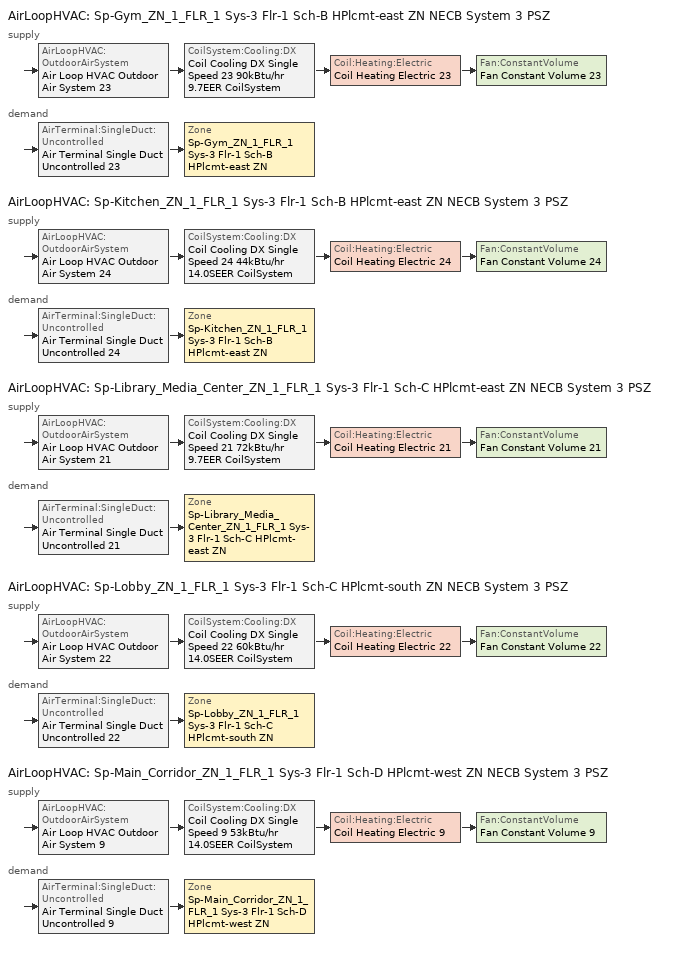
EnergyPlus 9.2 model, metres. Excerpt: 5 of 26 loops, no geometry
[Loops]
AirLoopHVAC 'Sp-Gym_ZN_1_FLR_1 Sys-3 Flr-1 Sch-B HPlcmt-east ZN NECB System 3 PSZ'
 supply: AirLoopHVAC:OutdoorAirSystem 'Air Loop HVAC Outdoor Air System 23' > CoilSystem:Cooling:DX 'Coil Cooling DX Single Speed 23 90kBtu/hr 9.7EER CoilSystem' > Coil:Heating:Electric 'Coil Heating Electric 23' > Fan:ConstantVolume 'Fan Constant Volume 23'
 demand: AirTerminal:SingleDuct:Uncontrolled 'Air Terminal Single Duct Uncontrolled 23' > Zone 'Sp-Gym_ZN_1_FLR_1 Sys-3 Flr-1 Sch-B HPlcmt-east ZN'
AirLoopHVAC 'Sp-Kitchen_ZN_1_FLR_1 Sys-3 Flr-1 Sch-B HPlcmt-east ZN NECB System 3 PSZ'
 supply: AirLoopHVAC:OutdoorAirSystem 'Air Loop HVAC Outdoor Air System 24' > CoilSystem:Cooling:DX 'Coil Cooling DX Single Speed 24 44kBtu/hr 14.0SEER CoilSystem' > Coil:Heating:Electric 'Coil Heating Electric 24' > Fan:ConstantVolume 'Fan Constant Volume 24'
 demand: AirTerminal:SingleDuct:Uncontrolled 'Air Terminal Single Duct Uncontrolled 24' > Zone 'Sp-Kitchen_ZN_1_FLR_1 Sys-3 Flr-1 Sch-B HPlcmt-east ZN'
AirLoopHVAC 'Sp-Library_Media_Center_ZN_1_FLR_1 Sys-3 Flr-1 Sch-C HPlcmt-east ZN NECB System 3 PSZ'
 supply: AirLoopHVAC:OutdoorAirSystem 'Air Loop HVAC Outdoor Air System 21' > CoilSystem:Cooling:DX 'Coil Cooling DX Single Speed 21 72kBtu/hr 9.7EER CoilSystem' > Coil:Heating:Electric 'Coil Heating Electric 21' > Fan:ConstantVolume 'Fan Constant Volume 21'
 demand: AirTerminal:SingleDuct:Uncontrolled 'Air Terminal Single Duct Uncontrolled 21' > Zone 'Sp-Library_Media_Center_ZN_1_FLR_1 Sys-3 Flr-1 Sch-C HPlcmt-east ZN'
AirLoopHVAC 'Sp-Lobby_ZN_1_FLR_1 Sys-3 Flr-1 Sch-C HPlcmt-south ZN NECB System 3 PSZ'
 supply: AirLoopHVAC:OutdoorAirSystem 'Air Loop HVAC Outdoor Air System 22' > CoilSystem:Cooling:DX 'Coil Cooling DX Single Speed 22 60kBtu/hr 14.0SEER CoilSystem' > Coil:Heating:Electric 'Coil Heating Electric 22' > Fan:ConstantVolume 'Fan Constant Volume 22'
 demand: AirTerminal:SingleDuct:Uncontrolled 'Air Terminal Single Duct Uncontrolled 22' > Zone 'Sp-Lobby_ZN_1_FLR_1 Sys-3 Flr-1 Sch-C HPlcmt-south ZN'
AirLoopHVAC 'Sp-Main_Corridor_ZN_1_FLR_1 Sys-3 Flr-1 Sch-D HPlcmt-west ZN NECB System 3 PSZ'
 supply: AirLoopHVAC:OutdoorAirSystem 'Air Loop HVAC Outdoor Air System 9' > CoilSystem:Cooling:DX 'Coil Cooling DX Single Speed 9 53kBtu/hr 14.0SEER CoilSystem' > Coil:Heating:Electric 'Coil Heating Electric 9' > Fan:ConstantVolume 'Fan Constant Volume 9'
 demand: AirTerminal:SingleDuct:Uncontrolled 'Air Terminal Single Duct Uncontrolled 9' > Zone 'Sp-Main_Corridor_ZN_1_FLR_1 Sys-3 Flr-1 Sch-D HPlcmt-west ZN'
[DesignSpecification:OutdoorAir] Outdoor Air Method=Sum; Outdoor Air Flow per Person {m3/s-person}=0; Outdoor Air Flow per Zone {m3/s}=0; Outdoor Air Flow Air Changes per Hour {1/hr}=0
Name | Outdoor Air Flow per Zone Floor Area {m3/s-m2}
Space Function Corr. >= 2.4m wide-sch-D Ventilation | 0.0003048
Space Function Gym - play Ventilation | 0.001524
Space Function Food preparation Ventilation | 0.0013716
Space Function Library - reading Ventilation | 0.0008636
Space Function Lobby - elevator Ventilation | 0.0041148
[DesignSpecification:ZoneAirDistribution] Zone Air Distribution Effectiveness in Cooling Mode=1; Zone Air Distribution Effectiveness in Heating Mode=1
Sp-Gym_ZN_1_FLR_1 Sys-3 Flr-1 Sch-B HPlcmt-east ZN Design Spec Zone Air Dist; Sp-Kitchen_ZN_1_FLR_1 Sys-3 Flr-1 Sch-B HPlcmt-east ZN Design Spec Zone Air Dist; Sp-Library_Media_Center_ZN_1_FLR_1 Sys-3 Flr-1 Sch-C HPlcmt-east ZN Design Spec Zone Air Dist; Sp-Lobby_ZN_1_FLR_1 Sys-3 Flr-1 Sch-C HPlcmt-south ZN Design Spec Zone Air Dist; Sp-Main_Corridor_ZN_1_FLR_1 Sys-3 Flr-1 Sch-D HPlcmt-west ZN Design Spec Zone Air Dist
[Sizing:Zone] Zone Cooling Design Supply Air Temperature Input Method=SupplyAirTemperature; Zone Cooling Design Supply Air Temperature {C}=13; Zone Cooling Design Supply Air Temperature Difference {deltaC}=11.11; Zone Heating Design Supply Air Temperature Input Method=SupplyAirTemperature; Zone Heating Design Supply Air Temperature {C}=43; Zone Heating Design Supply Air Temperature Difference {deltaC}=11.11; Zone Cooling Design Supply Air Humidity Ratio {kgWater/kgDryAir}=0.0085; Zone Heating Design Supply Air Humidity Ratio {kgWater/kgDryAir}=0.008; Zone Heating Sizing Factor=1.3; Zone Cooling Sizing Factor=1.1; Cooling Design Air Flow Method=DesignDay; Cooling Design Air Flow Rate {m3/s}=0; Cooling Minimum Air Flow per Zone Floor Area {m3/s-m2}=0.000762; Cooling Minimum Air Flow {m3/s}=0; Cooling Minimum Air Flow Fraction=0; Heating Design Air Flow Method=DesignDay; Heating Design Air Flow Rate {m3/s}=0; Heating Maximum Air Flow per Zone Floor Area {m3/s-m2}=0.002032; Heating Maximum Air Flow {m3/s}=0.141576; Heating Maximum Air Flow Fraction=0.3; Account for Dedicated Outdoor Air System=No
Name | Design Specification Outdoor Air Object | Design Specification Zone Air Distribution Object
Sp-Gym_ZN_1_FLR_1 Sys-3 Flr-1 Sch-B HPlcmt-east ZN | Space Function Gym - play Ventilation | Sp-Gym_ZN_1_FLR_1 Sys-3 Flr-1 Sch-B HPlcmt-east ZN Design Spec Zone Air Dist
Sp-Kitchen_ZN_1_FLR_1 Sys-3 Flr-1 Sch-B HPlcmt-east ZN | Space Function Food preparation Ventilation | Sp-Kitchen_ZN_1_FLR_1 Sys-3 Flr-1 Sch-B HPlcmt-east ZN Design Spec Zone Air Dist
Sp-Library_Media_Center_ZN_1_FLR_1 Sys-3 Flr-1 Sch-C HPlcmt-east ZN | Space Function Library - reading Ventilation | Sp-Library_Media_Center_ZN_1_FLR_1 Sys-3 Flr-1 Sch-C HPlcmt-east ZN Design Spec Zone Air Dist
Sp-Lobby_ZN_1_FLR_1 Sys-3 Flr-1 Sch-C HPlcmt-south ZN | Space Function Lobby - elevator Ventilation | Sp-Lobby_ZN_1_FLR_1 Sys-3 Flr-1 Sch-C HPlcmt-south ZN Design Spec Zone Air Dist
Sp-Main_Corridor_ZN_1_FLR_1 Sys-3 Flr-1 Sch-D HPlcmt-west ZN | Space Function Corr. >= 2.4m wide-sch-D Ventilation | Sp-Main_Corridor_ZN_1_FLR_1 Sys-3 Flr-1 Sch-D HPlcmt-west ZN Design Spec Zone Air Dist
[Sizing:System] Type of Load to Size On=Sensible; Design Outdoor Air Flow Rate {m3/s}=Autosize; Central Heating Maximum System Air Flow Ratio=1; Preheat Design Temperature {C}=7; Preheat Design Humidity Ratio {kgWater/kgDryAir}=0.008; Precool Design Temperature {C}=13; Precool Design Humidity Ratio {kgWater/kgDryAir}=0.008; Central Cooling Design Supply Air Temperature {C}=13; Central Heating Design Supply Air Temperature {C}=43; Type of Zone Sum to Use=NonCoincident; 100% Outdoor Air in Cooling=No; 100% Outdoor Air in Heating=No; Central Cooling Design Supply Air Humidity Ratio {kgWater/kgDryAir}=0.0085; Central Heating Design Supply Air Humidity Ratio {kgWater/kgDryAir}=0.008; Cooling Supply Air Flow Rate Method=DesignDay; Cooling Supply Air Flow Rate {m3/s}=0; Cooling Supply Air Flow Rate Per Floor Area {m3/s-m2}=0.00996765; Cooling Fraction of Autosized Cooling Supply Air Flow Rate=1; Cooling Supply Air Flow Rate Per Unit Cooling Capacity {m3/s-W}=3.94755e-05; Heating Supply Air Flow Rate Method=DesignDay; Heating Supply Air Flow Rate {m3/s}=0; Heating Supply Air Flow Rate Per Floor Area {m3/s-m2}=0.00996765; Heating Fraction of Autosized Heating Supply Air Flow Rate=1; Heating Fraction of Autosized Cooling Supply Air Flow Rate=1; Heating Supply Air Flow Rate Per Unit Heating Capacity {m3/s-W}=3.15882e-05; System Outdoor Air Method=ZoneSum; Zone Maximum Outdoor Air Fraction=1; Cooling Design Capacity Method=CoolingDesignCapacity; Cooling Design Capacity {W}=Autosize; Cooling Design Capacity Per Floor Area {W/m2}=234.7; Fraction of Autosized Cooling Design Capacity=1; Heating Design Capacity Method=HeatingDesignCapacity; Heating Design Capacity {W}=Autosize; Heating Design Capacity Per Floor Area {W/m2}=157; Fraction of Autosized Heating Design Capacity=1; Central Cooling Capacity Control Method=OnOff
Sp-Gym_ZN_1_FLR_1 Sys-3 Flr-1 Sch-B HPlcmt-east ZN NECB System 3 PSZ; Sp-Kitchen_ZN_1_FLR_1 Sys-3 Flr-1 Sch-B HPlcmt-east ZN NECB System 3 PSZ; Sp-Library_Media_Center_ZN_1_FLR_1 Sys-3 Flr-1 Sch-C HPlcmt-east ZN NECB System 3 PSZ; Sp-Lobby_ZN_1_FLR_1 Sys-3 Flr-1 Sch-C HPlcmt-south ZN NECB System 3 PSZ; Sp-Main_Corridor_ZN_1_FLR_1 Sys-3 Flr-1 Sch-D HPlcmt-west ZN NECB System 3 PSZ
[ZoneControl:Thermostat]
Name | Zone or ZoneList | Control Type Schedule | Control 1
Sp-Gym_ZN_1_FLR_1 Sys-3 Flr-1 Sch-B HPlcmt-east ZN Thermostat | Sp-Gym_ZN_1_FLR_1 Sys-3 Flr-1 Sch-B HPlcmt-east ZN | Sp-Gym_ZN_1_FLR_1 Sys-3 Flr-1 Sch-B HPlcmt-east ZN Thermostat Schedule | Space Function Gym - play Thermostat 2
Sp-Kitchen_ZN_1_FLR_1 Sys-3 Flr-1 Sch-B HPlcmt-east ZN Thermostat | Sp-Kitchen_ZN_1_FLR_1 Sys-3 Flr-1 Sch-B HPlcmt-east ZN | Sp-Kitchen_ZN_1_FLR_1 Sys-3 Flr-1 Sch-B HPlcmt-east ZN Thermostat Schedule | Space Function Food preparation Thermostat 2
Sp-Library_Media_Center_ZN_1_FLR_1 Sys-3 Flr-1 Sch-C HPlcmt-east ZN Thermostat | Sp-Library_Media_Center_ZN_1_FLR_1 Sys-3 Flr-1 Sch-C HPlcmt-east ZN | Sp-Library_Media_Center_ZN_1_FLR_1 Sys-3 Flr-1 Sch-C HPlcmt-east ZN Thermostat Schedule | Space Function Library - reading Thermostat 2
Sp-Lobby_ZN_1_FLR_1 Sys-3 Flr-1 Sch-C HPlcmt-south ZN Thermostat | Sp-Lobby_ZN_1_FLR_1 Sys-3 Flr-1 Sch-C HPlcmt-south ZN | Sp-Lobby_ZN_1_FLR_1 Sys-3 Flr-1 Sch-C HPlcmt-south ZN Thermostat Schedule | Space Function Lobby - elevator Thermostat 2
Sp-Main_Corridor_ZN_1_FLR_1 Sys-3 Flr-1 Sch-D HPlcmt-west ZN Thermostat | Sp-Main_Corridor_ZN_1_FLR_1 Sys-3 Flr-1 Sch-D HPlcmt-west ZN | Sp-Main_Corridor_ZN_1_FLR_1 Sys-3 Flr-1 Sch-D HPlcmt-west ZN Thermostat Schedule | Space Function Corr. >= 2.4m wide-sch-D Thermostat 6
[ThermostatSetpoint:DualSetpoint]
Name | Heating Setpoint Temperature Schedule | Cooling Setpoint Temperature Schedule
Space Function Gym - play Thermostat 2; Space Function Food preparation Thermostat 2 | NECB-B-Thermostat Setpoint-Heating | NECB-B-Thermostat Setpoint-Cooling
Space Function Library - reading Thermostat 2; Space Function Lobby - elevator Thermostat 2 | NECB-C-Thermostat Setpoint-Heating | NECB-C-Thermostat Setpoint-Cooling
Space Function Corr. >= 2.4m wide-sch-D Thermostat 6 | NECB-D-Thermostat Setpoint-Heating | NECB-D-Thermostat Setpoint-Cooling
[ZoneHVAC:Baseboard:Convective:Electric] Availability Schedule=Always On Discrete; Heating Design Capacity {W}=Autosize; Efficiency=1
Zone HVAC Baseboard Convective Electric 23; Zone HVAC Baseboard Convective Electric 24; Zone HVAC Baseboard Convective Electric 21; Zone HVAC Baseboard Convective Electric 22; Zone HVAC Baseboard Convective Electric 9
[AirTerminal:SingleDuct:Uncontrolled] Availability Schedule=Always On Discrete; Maximum Air Flow Rate {m3/s}=AutoSize
Air Terminal Single Duct Uncontrolled 23; Air Terminal Single Duct Uncontrolled 24; Air Terminal Single Duct Uncontrolled 21; Air Terminal Single Duct Uncontrolled 22; Air Terminal Single Duct Uncontrolled 9
[Zone equipment]
Sp-Gym_ZN_1_FLR_1 Sys-3 Flr-1 Sch-B HPlcmt-east ZN: Air Terminal Single Duct Uncontrolled 23, Zone HVAC Baseboard Convective Electric 23
Sp-Kitchen_ZN_1_FLR_1 Sys-3 Flr-1 Sch-B HPlcmt-east ZN: Air Terminal Single Duct Uncontrolled 24, Zone HVAC Baseboard Convective Electric 24
Sp-Library_Media_Center_ZN_1_FLR_1 Sys-3 Flr-1 Sch-C HPlcmt-east ZN: Air Terminal Single Duct Uncontrolled 21, Zone HVAC Baseboard Convective Electric 21
Sp-Lobby_ZN_1_FLR_1 Sys-3 Flr-1 Sch-C HPlcmt-south ZN: Air Terminal Single Duct Uncontrolled 22, Zone HVAC Baseboard Convective Electric 22
Sp-Main_Corridor_ZN_1_FLR_1 Sys-3 Flr-1 Sch-D HPlcmt-west ZN: Air Terminal Single Duct Uncontrolled 9, Zone HVAC Baseboard Convective Electric 9
[Fan:ConstantVolume] Fan Total Efficiency=0.39975; Pressure Rise {Pa}=640; Maximum Flow Rate {m3/s}=AutoSize; Motor Efficiency=0.615; Motor In Airstream Fraction=1
Name | Availability Schedule
Fan Constant Volume 23 | Sp-Gym_ZN_1_FLR_1 Sys-3 Flr-1 Sch-B HPlcmt-east ZN NECB System 3 PSZ Occ Sch
Fan Constant Volume 24 | Sp-Kitchen_ZN_1_FLR_1 Sys-3 Flr-1 Sch-B HPlcmt-east ZN NECB System 3 PSZ Occ Sch
Fan Constant Volume 21 | Sp-Library_Media_Center_ZN_1_FLR_1 Sys-3 Flr-1 Sch-C HPlcmt-east ZN NECB System 3 PSZ Occ Sch
Fan Constant Volume 22 | Sp-Lobby_ZN_1_FLR_1 Sys-3 Flr-1 Sch-C HPlcmt-south ZN NECB System 3 PSZ Occ Sch
Fan Constant Volume 9 | Sp-Main_Corridor_ZN_1_FLR_1 Sys-3 Flr-1 Sch-D HPlcmt-west ZN NECB System 3 PSZ Occ Sch
[Coil:Cooling:DX:SingleSpeed] Availability Schedule=Always On Discrete; Gross Rated Total Cooling Capacity {W}=Autosize; Gross Rated Sensible Heat Ratio=Autosize; Rated Air Flow Rate {m3/s}=Autosize; Rated Evaporator Fan Power Per Volume Flow Rate {W/(m3/s)}=773.3; Condenser Type=AirCooled; Evaporative Condenser Effectiveness=0; Evaporative Condenser Air Flow Rate {m3/s}=Autosize; Evaporative Condenser Pump Rated Power Consumption {W}=Autosize; Crankcase Heater Capacity {W}=0; Maximum Outdoor Dry-Bulb Temperature for Crankcase Heater Operation {C}=0; Basin Heater Capacity {W/K}=0; Basin Heater Setpoint Temperature {C}=10
Name | Gross Rated Cooling COP {W/W} | Total Cooling Capacity Function of Temperature Curve | Total Cooling Capacity Function of Flow Fraction Curve | Energy Input Ratio Function of Temperature Curve | Energy Input Ratio Function of Flow Fraction Curve | Part Load Fraction Correlation Curve
Coil Cooling DX Single Speed 23 90kBtu/hr 9.7EER | 3.34678 | DXCOOL-NECB2011-REF-CAPFT 15 | DXCOOL-NECB2011-REF-CAPFFLOW 15 | DXCOOL-NECB2011-REF-COOLEIRFT 15 | DXCOOL-NECB2011-REF-COOLEIRFFLOW 15 | DXCOOL-NECB2011-REF-COOLPLFFPLR 15
Coil Cooling DX Single Speed 24 44kBtu/hr 14.0SEER | 3.8248 | DXCOOL-NECB2011-REF-CAPFT 16 | DXCOOL-NECB2011-REF-CAPFFLOW 16 | DXCOOL-NECB2011-REF-COOLEIRFT 16 | DXCOOL-NECB2011-REF-COOLEIRFFLOW 16 | DXCOOL-NECB2011-REF-COOLPLFFPLR 16
Coil Cooling DX Single Speed 21 72kBtu/hr 9.7EER | 3.33361 | DXCOOL-NECB2011-REF-CAPFT 13 | DXCOOL-NECB2011-REF-CAPFFLOW 13 | DXCOOL-NECB2011-REF-COOLEIRFT 13 | DXCOOL-NECB2011-REF-COOLEIRFFLOW 13 | DXCOOL-NECB2011-REF-COOLPLFFPLR 13
Coil Cooling DX Single Speed 22 60kBtu/hr 14.0SEER | 3.8248 | DXCOOL-NECB2011-REF-CAPFT 14 | DXCOOL-NECB2011-REF-CAPFFLOW 14 | DXCOOL-NECB2011-REF-COOLEIRFT 14 | DXCOOL-NECB2011-REF-COOLEIRFFLOW 14 | DXCOOL-NECB2011-REF-COOLPLFFPLR 14
Coil Cooling DX Single Speed 9 53kBtu/hr 14.0SEER | 3.8248 | DXCOOL-NECB2011-REF-CAPFT 24 | DXCOOL-NECB2011-REF-CAPFFLOW 24 | DXCOOL-NECB2011-REF-COOLEIRFT 24 | DXCOOL-NECB2011-REF-COOLEIRFFLOW 24 | DXCOOL-NECB2011-REF-COOLPLFFPLR 24
[Coil:Heating:Electric] Availability Schedule=Always On Discrete; Efficiency=1; Nominal Capacity {W}=Autosize
Coil Heating Electric 23; Coil Heating Electric 24; Coil Heating Electric 21; Coil Heating Electric 22; Coil Heating Electric 9
[CoilSystem:Cooling:DX] Availability Schedule=Always On Discrete
Name | Cooling Coil
Coil Cooling DX Single Speed 23 90kBtu/hr 9.7EER CoilSystem | Coil Cooling DX Single Speed 23 90kBtu/hr 9.7EER
Coil Cooling DX Single Speed 24 44kBtu/hr 14.0SEER CoilSystem | Coil Cooling DX Single Speed 24 44kBtu/hr 14.0SEER
Coil Cooling DX Single Speed 21 72kBtu/hr 9.7EER CoilSystem | Coil Cooling DX Single Speed 21 72kBtu/hr 9.7EER
Coil Cooling DX Single Speed 22 60kBtu/hr 14.0SEER CoilSystem | Coil Cooling DX Single Speed 22 60kBtu/hr 14.0SEER
Coil Cooling DX Single Speed 9 53kBtu/hr 14.0SEER CoilSystem | Coil Cooling DX Single Speed 9 53kBtu/hr 14.0SEER
[Controller:OutdoorAir] Minimum Outdoor Air Flow Rate {m3/s}=0; Maximum Outdoor Air Flow Rate {m3/s}=Autosize; Economizer Control Action Type=ModulateFlow; Lockout Type=NoLockout; Minimum Limit Type=FixedMinimum; High Humidity Control=No; Control High Indoor Humidity Based on Outdoor Humidity Ratio=Yes; Heat Recovery Bypass Control Type=BypassWhenWithinEconomizerLimits
Name | Economizer Control Type | Minimum Outdoor Air Schedule | Mechanical Ventilation Controller | Economizer Maximum Limit Dry-Bulb Temperature {C} | Economizer Maximum Limit Enthalpy {J/kg} | Economizer Minimum Limit Dry-Bulb Temperature {C}
Controller Outdoor Air 23 | DifferentialEnthalpy | Sp-Gym_ZN_1_FLR_1 Sys-3 Flr-1 Sch-B HPlcmt-east ZN NECB System 3 PSZ Occ Sch | Controller Mechanical Ventilation 23
Controller Outdoor Air 24 | NoEconomizer | Sp-Kitchen_ZN_1_FLR_1 Sys-3 Flr-1 Sch-B HPlcmt-east ZN NECB System 3 PSZ Occ Sch | Controller Mechanical Ventilation 24 | 28 | 64000 | -100
Controller Outdoor Air 21 | DifferentialEnthalpy | Sp-Library_Media_Center_ZN_1_FLR_1 Sys-3 Flr-1 Sch-C HPlcmt-east ZN NECB System 3 PSZ Occ Sch | Controller Mechanical Ventilation 21
Controller Outdoor Air 22 | NoEconomizer | Sp-Lobby_ZN_1_FLR_1 Sys-3 Flr-1 Sch-C HPlcmt-south ZN NECB System 3 PSZ Occ Sch | Controller Mechanical Ventilation 22 | 28 | 64000 | -100
Controller Outdoor Air 9 | NoEconomizer | Sp-Main_Corridor_ZN_1_FLR_1 Sys-3 Flr-1 Sch-D HPlcmt-west ZN NECB System 3 PSZ Occ Sch | Controller Mechanical Ventilation 9 | 28 | 64000 | -100
[Controller:MechanicalVentilation] Demand Controlled Ventilation=No; System Outdoor Air Method=ZoneSum
Name | Availability Schedule | Zone 1 | Design Specification Outdoor Air Object Name 1 | Design Specification Zone Air Distribution Object Name 1
Controller Mechanical Ventilation 23 | Sp-Gym_ZN_1_FLR_1 Sys-3 Flr-1 Sch-B HPlcmt-east ZN NECB System 3 PSZ Occ Sch | Sp-Gym_ZN_1_FLR_1 Sys-3 Flr-1 Sch-B HPlcmt-east ZN | Space Function Gym - play Ventilation | Sp-Gym_ZN_1_FLR_1 Sys-3 Flr-1 Sch-B HPlcmt-east ZN Design Spec Zone Air Dist
Controller Mechanical Ventilation 24 | Sp-Kitchen_ZN_1_FLR_1 Sys-3 Flr-1 Sch-B HPlcmt-east ZN NECB System 3 PSZ Occ Sch | Sp-Kitchen_ZN_1_FLR_1 Sys-3 Flr-1 Sch-B HPlcmt-east ZN | Space Function Food preparation Ventilation | Sp-Kitchen_ZN_1_FLR_1 Sys-3 Flr-1 Sch-B HPlcmt-east ZN Design Spec Zone Air Dist
Controller Mechanical Ventilation 21 | Sp-Library_Media_Center_ZN_1_FLR_1 Sys-3 Flr-1 Sch-C HPlcmt-east ZN NECB System 3 PSZ Occ Sch | Sp-Library_Media_Center_ZN_1_FLR_1 Sys-3 Flr-1 Sch-C HPlcmt-east ZN | Space Function Library - reading Ventilation | Sp-Library_Media_Center_ZN_1_FLR_1 Sys-3 Flr-1 Sch-C HPlcmt-east ZN Design Spec Zone Air Dist
Controller Mechanical Ventilation 22 | Sp-Lobby_ZN_1_FLR_1 Sys-3 Flr-1 Sch-C HPlcmt-south ZN NECB System 3 PSZ Occ Sch | Sp-Lobby_ZN_1_FLR_1 Sys-3 Flr-1 Sch-C HPlcmt-south ZN | Space Function Lobby - elevator Ventilation | Sp-Lobby_ZN_1_FLR_1 Sys-3 Flr-1 Sch-C HPlcmt-south ZN Design Spec Zone Air Dist
Controller Mechanical Ventilation 9 | Sp-Main_Corridor_ZN_1_FLR_1 Sys-3 Flr-1 Sch-D HPlcmt-west ZN NECB System 3 PSZ Occ Sch | Sp-Main_Corridor_ZN_1_FLR_1 Sys-3 Flr-1 Sch-D HPlcmt-west ZN | Space Function Corr. >= 2.4m wide-sch-D Ventilation | Sp-Main_Corridor_ZN_1_FLR_1 Sys-3 Flr-1 Sch-D HPlcmt-west ZN Design Spec Zone Air Dist
[AirLoopHVAC] Design Supply Air Flow Rate {m3/s}=AutoSize
Sp-Gym_ZN_1_FLR_1 Sys-3 Flr-1 Sch-B HPlcmt-east ZN NECB System 3 PSZ; Sp-Kitchen_ZN_1_FLR_1 Sys-3 Flr-1 Sch-B HPlcmt-east ZN NECB System 3 PSZ; Sp-Library_Media_Center_ZN_1_FLR_1 Sys-3 Flr-1 Sch-C HPlcmt-east ZN NECB System 3 PSZ; Sp-Lobby_ZN_1_FLR_1 Sys-3 Flr-1 Sch-C HPlcmt-south ZN NECB System 3 PSZ; Sp-Main_Corridor_ZN_1_FLR_1 Sys-3 Flr-1 Sch-D HPlcmt-west ZN NECB System 3 PSZ
[SetpointManager:SingleZone:Reheat] Control Variable=Temperature; Minimum Supply Air Temperature {C}=13; Maximum Supply Air Temperature {C}=43
Name | Control Zone
Setpoint Manager Single Zone Reheat 23 | Sp-Gym_ZN_1_FLR_1 Sys-3 Flr-1 Sch-B HPlcmt-east ZN
Setpoint Manager Single Zone Reheat 24 | Sp-Kitchen_ZN_1_FLR_1 Sys-3 Flr-1 Sch-B HPlcmt-east ZN
Setpoint Manager Single Zone Reheat 21 | Sp-Library_Media_Center_ZN_1_FLR_1 Sys-3 Flr-1 Sch-C HPlcmt-east ZN
Setpoint Manager Single Zone Reheat 22 | Sp-Lobby_ZN_1_FLR_1 Sys-3 Flr-1 Sch-C HPlcmt-south ZN
Setpoint Manager Single Zone Reheat 9 | Sp-Main_Corridor_ZN_1_FLR_1 Sys-3 Flr-1 Sch-D HPlcmt-west ZN
[SetpointManager:MixedAir] Control Variable=Temperature
Node 277 OS Default SPM; Node 276 OS Default SPM; Node 275 OS Default SPM; Node 288 OS Default SPM; Node 287 OS Default SPM; Node 286 OS Default SPM; Node 255 OS Default SPM; Node 254 OS Default SPM; Node 253 OS Default SPM; Node 266 OS Default SPM; Node 265 OS Default SPM; Node 264 OS Default SPM; Node 123 OS Default SPM; Node 122 OS Default SPM; Node 121 OS Default SPM
[Schedule:Day:Interval]
NECB-D-Thermostat Setpoint-Heating Sun|Hol Day; NECB-D-Thermostat Setpoint-Heating Sat Day: No, 24:00, 18
NECB-D-Thermostat Setpoint-Heating Default|Wkdy Day; NECB-D-Thermostat Setpoint-Heating Default: No, 07:00, 18, 08:00, 20, 23:00, 22, 24:00, 18
NECB-D-Thermostat Setpoint-Cooling Sun|Hol Day; NECB-D-Thermostat Setpoint-Cooling Sat Day: No, 24:00, 35
NECB-D-Thermostat Setpoint-Cooling Default|Wkdy Day; NECB-D-Thermostat Setpoint-Cooling Default: No, 07:00, 35, 23:00, 24, 24:00, 35
NECB-C-Thermostat Setpoint-Heating Sun|Hol Day: No, 09:00, 18, 10:00, 20, 19:00, 22, 24:00, 18
NECB-C-Thermostat Setpoint-Heating Default|Wkdy Day; NECB-C-Thermostat Setpoint-Heating Sat Day; NECB-C-Thermostat Setpoint-Heating Default: No, 07:00, 18, 08:00, 20, 21:00, 22, 24:00, 18
NECB-C-Thermostat Setpoint-Cooling Sun|Hol Day: No, 09:00, 35, 19:00, 24, 24:00, 35
NECB-C-Thermostat Setpoint-Cooling Default|Wkdy Day; NECB-C-Thermostat Setpoint-Cooling Sat Day; NECB-C-Thermostat Setpoint-Cooling Default: No, 07:00, 35, 21:00, 24, 24:00, 35
NECB-B-Thermostat Setpoint-Heating Sun|Hol Day: No, 01:00, 18, 02:00, 22, 09:00, 18, 10:00, 20, 23:00, 22, 24:00, 18
NECB-B-Thermostat Setpoint-Heating Default|Wkdy Day; NECB-B-Thermostat Setpoint-Heating Sat Day; NECB-B-Thermostat Setpoint-Heating Default: No, 02:00, 22, 08:00, 18, 09:00, 20, 24:00, 22
NECB-B-Thermostat Setpoint-Cooling Sun|Hol Day: No, 09:00, 35, 23:00, 24, 24:00, 35
NECB-B-Thermostat Setpoint-Cooling Default|Wkdy Day; NECB-B-Thermostat Setpoint-Cooling Sat Day; NECB-B-Thermostat Setpoint-Cooling Default: No, 01:00, 24, 08:00, 35, 24:00, 24
Sp-Gym_ZN_1_FLR_1 Sys-3 Flr-1 Sch-B HPlcmt-east ZN NECB System 3 PSZ Occ Sch Sunday; Sp-Kitchen_ZN_1_FLR_1 Sys-3 Flr-1 Sch-B HPlcmt-east ZN NECB System 3 PSZ Occ Sch Sunday: No, 01:00, 0, 02:00, 1, 11:00, 0, 23:00, 1, 24:00, 0
Sp-Gym_ZN_1_FLR_1 Sys-3 Flr-1 Sch-B HPlcmt-east ZN NECB System 3 PSZ Occ Sch Monday; Sp-Gym_ZN_1_FLR_1 Sys-3 Flr-1 Sch-B HPlcmt-east ZN NECB System 3 PSZ Occ Sch Tuesday; Sp-Gym_ZN_1_FLR_1 Sys-3 Flr-1 Sch-B HPlcmt-east ZN NECB System 3 PSZ Occ Sch Wednesday; Sp-Gym_ZN_1_FLR_1 Sys-3 Flr-1 Sch-B HPlcmt-east ZN NECB System 3 PSZ Occ Sch Thursday; Sp-Gym_ZN_1_FLR_1 Sys-3 Flr-1 Sch-B HPlcmt-east ZN NECB System 3 PSZ Occ Sch Friday; Sp-Kitchen_ZN_1_FLR_1 Sys-3 Flr-1 Sch-B HPlcmt-east ZN NECB System 3 PSZ Occ Sch Monday; Sp-Kitchen_ZN_1_FLR_1 Sys-3 Flr-1 Sch-B HPlcmt-east ZN NECB System 3 PSZ Occ Sch Tuesday; Sp-Kitchen_ZN_1_FLR_1 Sys-3 Flr-1 Sch-B HPlcmt-east ZN NECB System 3 PSZ Occ Sch Wednesday; Sp-Kitchen_ZN_1_FLR_1 Sys-3 Flr-1 Sch-B HPlcmt-east ZN NECB System 3 PSZ Occ Sch Thursday; Sp-Kitchen_ZN_1_FLR_1 Sys-3 Flr-1 Sch-B HPlcmt-east ZN NECB System 3 PSZ Occ Sch Friday: No, 01:00, 1, 10:00, 0, 24:00, 1
Sp-Gym_ZN_1_FLR_1 Sys-3 Flr-1 Sch-B HPlcmt-east ZN NECB System 3 PSZ Occ Sch Saturday; Sp-Kitchen_ZN_1_FLR_1 Sys-3 Flr-1 Sch-B HPlcmt-east ZN NECB System 3 PSZ Occ Sch Saturday: No, 02:00, 1, 10:00, 0, 24:00, 1
Sp-Gym_ZN_1_FLR_1 Sys-3 Flr-1 Sch-B HPlcmt-east ZN NECB System 3 PSZ Occ Sch Default; Sp-Gym_ZN_1_FLR_1 Sys-3 Flr-1 Sch-B HPlcmt-east ZN NECB System 3 PSZ Occ Sch Summer Design Day; Sp-Gym_ZN_1_FLR_1 Sys-3 Flr-1 Sch-B HPlcmt-east ZN NECB System 3 PSZ Occ Sch Winter Design Day; Sp-Kitchen_ZN_1_FLR_1 Sys-3 Flr-1 Sch-B HPlcmt-east ZN NECB System 3 PSZ Occ Sch Default; Sp-Kitchen_ZN_1_FLR_1 Sys-3 Flr-1 Sch-B HPlcmt-east ZN NECB System 3 PSZ Occ Sch Summer Design Day; Sp-Kitchen_ZN_1_FLR_1 Sys-3 Flr-1 Sch-B HPlcmt-east ZN NECB System 3 PSZ Occ Sch Winter Design Day; Sp-Library_Media_Center_ZN_1_FLR_1 Sys-3 Flr-1 Sch-C HPlcmt-east ZN NECB System 3 PSZ Occ Sch Defaul; Sp-Library_Media_Center_ZN_1_FLR_1 Sys-3 Flr-1 Sch-C HPlcmt-east ZN NECB System 3 PSZ Occ Sch Summer; Sp-Library_Media_Center_ZN_1_FLR_1 Sys-3 Flr-1 Sch-C HPlcmt-east ZN NECB System 3 PSZ Occ Sch Winter; Sp-Lobby_ZN_1_FLR_1 Sys-3 Flr-1 Sch-C HPlcmt-south ZN NECB System 3 PSZ Occ Sch Default; Sp-Lobby_ZN_1_FLR_1 Sys-3 Flr-1 Sch-C HPlcmt-south ZN NECB System 3 PSZ Occ Sch Summer Design Day; Sp-Lobby_ZN_1_FLR_1 Sys-3 Flr-1 Sch-C HPlcmt-south ZN NECB System 3 PSZ Occ Sch Winter Design Day; Sp-Main_Corridor_ZN_1_FLR_1 Sys-3 Flr-1 Sch-D HPlcmt-west ZN NECB System 3 PSZ Occ Sch Default; Sp-Main_Corridor_ZN_1_FLR_1 Sys-3 Flr-1 Sch-D HPlcmt-west ZN NECB System 3 PSZ Occ Sch Summer Design; Sp-Main_Corridor_ZN_1_FLR_1 Sys-3 Flr-1 Sch-D HPlcmt-west ZN NECB System 3 PSZ Occ Sch Winter Design: No, 24:00, 1
Sp-Library_Media_Center_ZN_1_FLR_1 Sys-3 Flr-1 Sch-C HPlcmt-east ZN NECB System 3 PSZ Occ Sch Sunday; Sp-Lobby_ZN_1_FLR_1 Sys-3 Flr-1 Sch-C HPlcmt-south ZN NECB System 3 PSZ Occ Sch Sunday: No, 11:00, 0, 19:00, 1, 24:00, 0
Sp-Library_Media_Center_ZN_1_FLR_1 Sys-3 Flr-1 Sch-C HPlcmt-east ZN NECB System 3 PSZ Occ Sch Monday; Sp-Library_Media_Center_ZN_1_FLR_1 Sys-3 Flr-1 Sch-C HPlcmt-east ZN NECB System 3 PSZ Occ Sch Tuesda; Sp-Library_Media_Center_ZN_1_FLR_1 Sys-3 Flr-1 Sch-C HPlcmt-east ZN NECB System 3 PSZ Occ Sch Wednes; Sp-Library_Media_Center_ZN_1_FLR_1 Sys-3 Flr-1 Sch-C HPlcmt-east ZN NECB System 3 PSZ Occ Sch Thursd; Sp-Library_Media_Center_ZN_1_FLR_1 Sys-3 Flr-1 Sch-C HPlcmt-east ZN NECB System 3 PSZ Occ Sch Friday; Sp-Library_Media_Center_ZN_1_FLR_1 Sys-3 Flr-1 Sch-C HPlcmt-east ZN NECB System 3 PSZ Occ Sch Saturd; Sp-Lobby_ZN_1_FLR_1 Sys-3 Flr-1 Sch-C HPlcmt-south ZN NECB System 3 PSZ Occ Sch Monday; Sp-Lobby_ZN_1_FLR_1 Sys-3 Flr-1 Sch-C HPlcmt-south ZN NECB System 3 PSZ Occ Sch Tuesday; Sp-Lobby_ZN_1_FLR_1 Sys-3 Flr-1 Sch-C HPlcmt-south ZN NECB System 3 PSZ Occ Sch Wednesday; Sp-Lobby_ZN_1_FLR_1 Sys-3 Flr-1 Sch-C HPlcmt-south ZN NECB System 3 PSZ Occ Sch Thursday; Sp-Lobby_ZN_1_FLR_1 Sys-3 Flr-1 Sch-C HPlcmt-south ZN NECB System 3 PSZ Occ Sch Friday; Sp-Lobby_ZN_1_FLR_1 Sys-3 Flr-1 Sch-C HPlcmt-south ZN NECB System 3 PSZ Occ Sch Saturday: No, 09:00, 0, 21:00, 1, 24:00, 0
Sp-Main_Corridor_ZN_1_FLR_1 Sys-3 Flr-1 Sch-D HPlcmt-west ZN NECB System 3 PSZ Occ Sch Sunday; Sp-Main_Corridor_ZN_1_FLR_1 Sys-3 Flr-1 Sch-D HPlcmt-west ZN NECB System 3 PSZ Occ Sch Saturday: No, 24:00, 0
Sp-Main_Corridor_ZN_1_FLR_1 Sys-3 Flr-1 Sch-D HPlcmt-west ZN NECB System 3 PSZ Occ Sch Monday; Sp-Main_Corridor_ZN_1_FLR_1 Sys-3 Flr-1 Sch-D HPlcmt-west ZN NECB System 3 PSZ Occ Sch Tuesday; Sp-Main_Corridor_ZN_1_FLR_1 Sys-3 Flr-1 Sch-D HPlcmt-west ZN NECB System 3 PSZ Occ Sch Wednesday; Sp-Main_Corridor_ZN_1_FLR_1 Sys-3 Flr-1 Sch-D HPlcmt-west ZN NECB System 3 PSZ Occ Sch Thursday; Sp-Main_Corridor_ZN_1_FLR_1 Sys-3 Flr-1 Sch-D HPlcmt-west ZN NECB System 3 PSZ Occ Sch Friday: No, 09:00, 0, 18:00, 1, 19:00, 0, 22:00, 1, 24:00, 0
[Schedule:Week:Daily]
Schedule:Week:Daily {a94d5a31-0d3c-48f5-b0cc-76be6a49b1ab}: NECB-D-Thermostat Setpoint-Heating Sun|Hol Day, NECB-D-Thermostat Setpoint-Heating Default|Wkdy Day, NECB-D-Thermostat Setpoint-Heating Default|Wkdy Day, NECB-D-Thermostat Setpoint-Heating Default|Wkdy Day, NECB-D-Thermostat Setpoint-Heating Default|Wkdy Day, NECB-D-Thermostat Setpoint-Heating Default|Wkdy Day, NECB-D-Thermostat Setpoint-Heating Sat Day, NECB-D-Thermostat Setpoint-Heating Default, NECB-D-Thermostat Setpoint-Heating Default, NECB-D-Thermostat Setpoint-Heating Default, NECB-D-Thermostat Setpoint-Heating Default, NECB-D-Thermostat Setpoint-Heating Default
Schedule:Week:Daily {e656f78f-8d2a-4736-af0e-bfaba45f49e1}: NECB-D-Thermostat Setpoint-Cooling Sun|Hol Day, NECB-D-Thermostat Setpoint-Cooling Default|Wkdy Day, NECB-D-Thermostat Setpoint-Cooling Default|Wkdy Day, NECB-D-Thermostat Setpoint-Cooling Default|Wkdy Day, NECB-D-Thermostat Setpoint-Cooling Default|Wkdy Day, NECB-D-Thermostat Setpoint-Cooling Default|Wkdy Day, NECB-D-Thermostat Setpoint-Cooling Sat Day, NECB-D-Thermostat Setpoint-Cooling Default, NECB-D-Thermostat Setpoint-Cooling Default, NECB-D-Thermostat Setpoint-Cooling Default, NECB-D-Thermostat Setpoint-Cooling Default, NECB-D-Thermostat Setpoint-Cooling Default
Schedule:Week:Daily {971d7f33-26d7-4fa9-8bab-47a8c172b691}: NECB-C-Thermostat Setpoint-Heating Sun|Hol Day, NECB-C-Thermostat Setpoint-Heating Default|Wkdy Day, NECB-C-Thermostat Setpoint-Heating Default|Wkdy Day, NECB-C-Thermostat Setpoint-Heating Default|Wkdy Day, NECB-C-Thermostat Setpoint-Heating Default|Wkdy Day, NECB-C-Thermostat Setpoint-Heating Default|Wkdy Day, NECB-C-Thermostat Setpoint-Heating Sat Day, NECB-C-Thermostat Setpoint-Heating Default, NECB-C-Thermostat Setpoint-Heating Default, NECB-C-Thermostat Setpoint-Heating Default, NECB-C-Thermostat Setpoint-Heating Default, NECB-C-Thermostat Setpoint-Heating Default
Schedule:Week:Daily {344266ba-7559-4be0-9248-ecbbe32da58f}: NECB-C-Thermostat Setpoint-Cooling Sun|Hol Day, NECB-C-Thermostat Setpoint-Cooling Default|Wkdy Day, NECB-C-Thermostat Setpoint-Cooling Default|Wkdy Day, NECB-C-Thermostat Setpoint-Cooling Default|Wkdy Day, NECB-C-Thermostat Setpoint-Cooling Default|Wkdy Day, NECB-C-Thermostat Setpoint-Cooling Default|Wkdy Day, NECB-C-Thermostat Setpoint-Cooling Sat Day, NECB-C-Thermostat Setpoint-Cooling Default, NECB-C-Thermostat Setpoint-Cooling Default, NECB-C-Thermostat Setpoint-Cooling Default, NECB-C-Thermostat Setpoint-Cooling Default, NECB-C-Thermostat Setpoint-Cooling Default
Schedule:Week:Daily {4fdcc394-8fd9-4ce4-95cf-7423fd33f7d7}: NECB-B-Thermostat Setpoint-Heating Sun|Hol Day, NECB-B-Thermostat Setpoint-Heating Default|Wkdy Day, NECB-B-Thermostat Setpoint-Heating Default|Wkdy Day, NECB-B-Thermostat Setpoint-Heating Default|Wkdy Day, NECB-B-Thermostat Setpoint-Heating Default|Wkdy Day, NECB-B-Thermostat Setpoint-Heating Default|Wkdy Day, NECB-B-Thermostat Setpoint-Heating Sat Day, NECB-B-Thermostat Setpoint-Heating Default, NECB-B-Thermostat Setpoint-Heating Default, NECB-B-Thermostat Setpoint-Heating Default, NECB-B-Thermostat Setpoint-Heating Default, NECB-B-Thermostat Setpoint-Heating Default
Schedule:Week:Daily {bcbf0eaf-4b98-4949-922d-dc6f56346f0b}: NECB-B-Thermostat Setpoint-Cooling Sun|Hol Day, NECB-B-Thermostat Setpoint-Cooling Default|Wkdy Day, NECB-B-Thermostat Setpoint-Cooling Default|Wkdy Day, NECB-B-Thermostat Setpoint-Cooling Default|Wkdy Day, NECB-B-Thermostat Setpoint-Cooling Default|Wkdy Day, NECB-B-Thermostat Setpoint-Cooling Default|Wkdy Day, NECB-B-Thermostat Setpoint-Cooling Sat Day, NECB-B-Thermostat Setpoint-Cooling Default, NECB-B-Thermostat Setpoint-Cooling Default, NECB-B-Thermostat Setpoint-Cooling Default, NECB-B-Thermostat Setpoint-Cooling Default, NECB-B-Thermostat Setpoint-Cooling Default
Schedule:Week:Daily {ca538b51-0bbf-4c63-b80c-0b962c912995}: Sp-Gym_ZN_1_FLR_1 Sys-3 Flr-1 Sch-B HPlcmt-east ZN NECB System 3 PSZ Occ Sch Sunday, Sp-Gym_ZN_1_FLR_1 Sys-3 Flr-1 Sch-B HPlcmt-east ZN NECB System 3 PSZ Occ Sch Monday, Sp-Gym_ZN_1_FLR_1 Sys-3 Flr-1 Sch-B HPlcmt-east ZN NECB System 3 PSZ Occ Sch Tuesday, Sp-Gym_ZN_1_FLR_1 Sys-3 Flr-1 Sch-B HPlcmt-east ZN NECB System 3 PSZ Occ Sch Wednesday, Sp-Gym_ZN_1_FLR_1 Sys-3 Flr-1 Sch-B HPlcmt-east ZN NECB System 3 PSZ Occ Sch Thursday, Sp-Gym_ZN_1_FLR_1 Sys-3 Flr-1 Sch-B HPlcmt-east ZN NECB System 3 PSZ Occ Sch Friday, Sp-Gym_ZN_1_FLR_1 Sys-3 Flr-1 Sch-B HPlcmt-east ZN NECB System 3 PSZ Occ Sch Saturday, Sp-Gym_ZN_1_FLR_1 Sys-3 Flr-1 Sch-B HPlcmt-east ZN NECB System 3 PSZ Occ Sch Default, Sp-Gym_ZN_1_FLR_1 Sys-3 Flr-1 Sch-B HPlcmt-east ZN NECB System 3 PSZ Occ Sch Summer Design Day, Sp-Gym_ZN_1_FLR_1 Sys-3 Flr-1 Sch-B HPlcmt-east ZN NECB System 3 PSZ Occ Sch Winter Design Day, Sp-Gym_ZN_1_FLR_1 Sys-3 Flr-1 Sch-B HPlcmt-east ZN NECB System 3 PSZ Occ Sch Default, Sp-Gym_ZN_1_FLR_1 Sys-3 Flr-1 Sch-B HPlcmt-east ZN NECB System 3 PSZ Occ Sch Default
Schedule:Week:Daily {f64aaac4-d160-4ee9-a7ee-48102cd1552a}: Sp-Kitchen_ZN_1_FLR_1 Sys-3 Flr-1 Sch-B HPlcmt-east ZN NECB System 3 PSZ Occ Sch Sunday, Sp-Kitchen_ZN_1_FLR_1 Sys-3 Flr-1 Sch-B HPlcmt-east ZN NECB System 3 PSZ Occ Sch Monday, Sp-Kitchen_ZN_1_FLR_1 Sys-3 Flr-1 Sch-B HPlcmt-east ZN NECB System 3 PSZ Occ Sch Tuesday, Sp-Kitchen_ZN_1_FLR_1 Sys-3 Flr-1 Sch-B HPlcmt-east ZN NECB System 3 PSZ Occ Sch Wednesday, Sp-Kitchen_ZN_1_FLR_1 Sys-3 Flr-1 Sch-B HPlcmt-east ZN NECB System 3 PSZ Occ Sch Thursday, Sp-Kitchen_ZN_1_FLR_1 Sys-3 Flr-1 Sch-B HPlcmt-east ZN NECB System 3 PSZ Occ Sch Friday, Sp-Kitchen_ZN_1_FLR_1 Sys-3 Flr-1 Sch-B HPlcmt-east ZN NECB System 3 PSZ Occ Sch Saturday, Sp-Kitchen_ZN_1_FLR_1 Sys-3 Flr-1 Sch-B HPlcmt-east ZN NECB System 3 PSZ Occ Sch Default, Sp-Kitchen_ZN_1_FLR_1 Sys-3 Flr-1 Sch-B HPlcmt-east ZN NECB System 3 PSZ Occ Sch Summer Design Day, Sp-Kitchen_ZN_1_FLR_1 Sys-3 Flr-1 Sch-B HPlcmt-east ZN NECB System 3 PSZ Occ Sch Winter Design Day, Sp-Kitchen_ZN_1_FLR_1 Sys-3 Flr-1 Sch-B HPlcmt-east ZN NECB System 3 PSZ Occ Sch Default, Sp-Kitchen_ZN_1_FLR_1 Sys-3 Flr-1 Sch-B HPlcmt-east ZN NECB System 3 PSZ Occ Sch Default
Schedule:Week:Daily {262f5d41-1651-433e-b2b0-d9e369cd07b8}: Sp-Library_Media_Center_ZN_1_FLR_1 Sys-3 Flr-1 Sch-C HPlcmt-east ZN NECB System 3 PSZ Occ Sch Sunday, Sp-Library_Media_Center_ZN_1_FLR_1 Sys-3 Flr-1 Sch-C HPlcmt-east ZN NECB System 3 PSZ Occ Sch Monday, Sp-Library_Media_Center_ZN_1_FLR_1 Sys-3 Flr-1 Sch-C HPlcmt-east ZN NECB System 3 PSZ Occ Sch Tuesda, Sp-Library_Media_Center_ZN_1_FLR_1 Sys-3 Flr-1 Sch-C HPlcmt-east ZN NECB System 3 PSZ Occ Sch Wednes, Sp-Library_Media_Center_ZN_1_FLR_1 Sys-3 Flr-1 Sch-C HPlcmt-east ZN NECB System 3 PSZ Occ Sch Thursd, Sp-Library_Media_Center_ZN_1_FLR_1 Sys-3 Flr-1 Sch-C HPlcmt-east ZN NECB System 3 PSZ Occ Sch Friday, Sp-Library_Media_Center_ZN_1_FLR_1 Sys-3 Flr-1 Sch-C HPlcmt-east ZN NECB System 3 PSZ Occ Sch Saturd, Sp-Library_Media_Center_ZN_1_FLR_1 Sys-3 Flr-1 Sch-C HPlcmt-east ZN NECB System 3 PSZ Occ Sch Defaul, Sp-Library_Media_Center_ZN_1_FLR_1 Sys-3 Flr-1 Sch-C HPlcmt-east ZN NECB System 3 PSZ Occ Sch Summer, Sp-Library_Media_Center_ZN_1_FLR_1 Sys-3 Flr-1 Sch-C HPlcmt-east ZN NECB System 3 PSZ Occ Sch Winter, Sp-Library_Media_Center_ZN_1_FLR_1 Sys-3 Flr-1 Sch-C HPlcmt-east ZN NECB System 3 PSZ Occ Sch Defaul, Sp-Library_Media_Center_ZN_1_FLR_1 Sys-3 Flr-1 Sch-C HPlcmt-east ZN NECB System 3 PSZ Occ Sch Defaul
Schedule:Week:Daily {1beaeaf6-c3e5-43d3-9696-37166b5794b3}: Sp-Lobby_ZN_1_FLR_1 Sys-3 Flr-1 Sch-C HPlcmt-south ZN NECB System 3 PSZ Occ Sch Sunday, Sp-Lobby_ZN_1_FLR_1 Sys-3 Flr-1 Sch-C HPlcmt-south ZN NECB System 3 PSZ Occ Sch Monday, Sp-Lobby_ZN_1_FLR_1 Sys-3 Flr-1 Sch-C HPlcmt-south ZN NECB System 3 PSZ Occ Sch Tuesday, Sp-Lobby_ZN_1_FLR_1 Sys-3 Flr-1 Sch-C HPlcmt-south ZN NECB System 3 PSZ Occ Sch Wednesday, Sp-Lobby_ZN_1_FLR_1 Sys-3 Flr-1 Sch-C HPlcmt-south ZN NECB System 3 PSZ Occ Sch Thursday, Sp-Lobby_ZN_1_FLR_1 Sys-3 Flr-1 Sch-C HPlcmt-south ZN NECB System 3 PSZ Occ Sch Friday, Sp-Lobby_ZN_1_FLR_1 Sys-3 Flr-1 Sch-C HPlcmt-south ZN NECB System 3 PSZ Occ Sch Saturday, Sp-Lobby_ZN_1_FLR_1 Sys-3 Flr-1 Sch-C HPlcmt-south ZN NECB System 3 PSZ Occ Sch Default, Sp-Lobby_ZN_1_FLR_1 Sys-3 Flr-1 Sch-C HPlcmt-south ZN NECB System 3 PSZ Occ Sch Summer Design Day, Sp-Lobby_ZN_1_FLR_1 Sys-3 Flr-1 Sch-C HPlcmt-south ZN NECB System 3 PSZ Occ Sch Winter Design Day, Sp-Lobby_ZN_1_FLR_1 Sys-3 Flr-1 Sch-C HPlcmt-south ZN NECB System 3 PSZ Occ Sch Default, Sp-Lobby_ZN_1_FLR_1 Sys-3 Flr-1 Sch-C HPlcmt-south ZN NECB System 3 PSZ Occ Sch Default
Schedule:Week:Daily {d224d58d-f616-4493-ad10-9c15b0101533}: Sp-Main_Corridor_ZN_1_FLR_1 Sys-3 Flr-1 Sch-D HPlcmt-west ZN NECB System 3 PSZ Occ Sch Sunday, Sp-Main_Corridor_ZN_1_FLR_1 Sys-3 Flr-1 Sch-D HPlcmt-west ZN NECB System 3 PSZ Occ Sch Monday, Sp-Main_Corridor_ZN_1_FLR_1 Sys-3 Flr-1 Sch-D HPlcmt-west ZN NECB System 3 PSZ Occ Sch Tuesday, Sp-Main_Corridor_ZN_1_FLR_1 Sys-3 Flr-1 Sch-D HPlcmt-west ZN NECB System 3 PSZ Occ Sch Wednesday, Sp-Main_Corridor_ZN_1_FLR_1 Sys-3 Flr-1 Sch-D HPlcmt-west ZN NECB System 3 PSZ Occ Sch Thursday, Sp-Main_Corridor_ZN_1_FLR_1 Sys-3 Flr-1 Sch-D HPlcmt-west ZN NECB System 3 PSZ Occ Sch Friday, Sp-Main_Corridor_ZN_1_FLR_1 Sys-3 Flr-1 Sch-D HPlcmt-west ZN NECB System 3 PSZ Occ Sch Saturday, Sp-Main_Corridor_ZN_1_FLR_1 Sys-3 Flr-1 Sch-D HPlcmt-west ZN NECB System 3 PSZ Occ Sch Default, Sp-Main_Corridor_ZN_1_FLR_1 Sys-3 Flr-1 Sch-D HPlcmt-west ZN NECB System 3 PSZ Occ Sch Summer Design, Sp-Main_Corridor_ZN_1_FLR_1 Sys-3 Flr-1 Sch-D HPlcmt-west ZN NECB System 3 PSZ Occ Sch Winter Design, Sp-Main_Corridor_ZN_1_FLR_1 Sys-3 Flr-1 Sch-D HPlcmt-west ZN NECB System 3 PSZ Occ Sch Default, Sp-Main_Corridor_ZN_1_FLR_1 Sys-3 Flr-1 Sch-D HPlcmt-west ZN NECB System 3 PSZ Occ Sch Default
[Schedule:Year]
NECB-D-Thermostat Setpoint-Heating: Schedule:Week:Daily {a94d5a31-0d3c-48f5-b0cc-76be6a49b1ab}, 1, 1, 12, 31
NECB-D-Thermostat Setpoint-Cooling: Schedule:Week:Daily {e656f78f-8d2a-4736-af0e-bfaba45f49e1}, 1, 1, 12, 31
NECB-C-Thermostat Setpoint-Heating: Schedule:Week:Daily {971d7f33-26d7-4fa9-8bab-47a8c172b691}, 1, 1, 12, 31
NECB-C-Thermostat Setpoint-Cooling: Schedule:Week:Daily {344266ba-7559-4be0-9248-ecbbe32da58f}, 1, 1, 12, 31
NECB-B-Thermostat Setpoint-Heating: Schedule:Week:Daily {4fdcc394-8fd9-4ce4-95cf-7423fd33f7d7}, 1, 1, 12, 31
NECB-B-Thermostat Setpoint-Cooling: Schedule:Week:Daily {bcbf0eaf-4b98-4949-922d-dc6f56346f0b}, 1, 1, 12, 31
Sp-Gym_ZN_1_FLR_1 Sys-3 Flr-1 Sch-B HPlcmt-east ZN NECB System 3 PSZ Occ Sch: Schedule:Week:Daily {ca538b51-0bbf-4c63-b80c-0b962c912995}, 1, 1, 12, 31
Sp-Kitchen_ZN_1_FLR_1 Sys-3 Flr-1 Sch-B HPlcmt-east ZN NECB System 3 PSZ Occ Sch: Schedule:Week:Daily {f64aaac4-d160-4ee9-a7ee-48102cd1552a}, 1, 1, 12, 31
Sp-Library_Media_Center_ZN_1_FLR_1 Sys-3 Flr-1 Sch-C HPlcmt-east ZN NECB System 3 PSZ Occ Sch: Schedule:Week:Daily {262f5d41-1651-433e-b2b0-d9e369cd07b8}, 1, 1, 12, 31
Sp-Lobby_ZN_1_FLR_1 Sys-3 Flr-1 Sch-C HPlcmt-south ZN NECB System 3 PSZ Occ Sch: Schedule:Week:Daily {1beaeaf6-c3e5-43d3-9696-37166b5794b3}, 1, 1, 12, 31
Sp-Main_Corridor_ZN_1_FLR_1 Sys-3 Flr-1 Sch-D HPlcmt-west ZN NECB System 3 PSZ Occ Sch: Schedule:Week:Daily {d224d58d-f616-4493-ad10-9c15b0101533}, 1, 1, 12, 31
[Schedule:Compact]
Sp-Gym_ZN_1_FLR_1 Sys-3 Flr-1 Sch-B HPlcmt-east ZN Thermostat Schedule; Sp-Kitchen_ZN_1_FLR_1 Sys-3 Flr-1 Sch-B HPlcmt-east ZN Thermostat Schedule; Sp-Library_Media_Center_ZN_1_FLR_1 Sys-3 Flr-1 Sch-C HPlcmt-east ZN Thermostat Schedule; Sp-Lobby_ZN_1_FLR_1 Sys-3 Flr-1 Sch-C HPlcmt-south ZN Thermostat Schedule; Sp-Main_Corridor_ZN_1_FLR_1 Sys-3 Flr-1 Sch-D HPlcmt-west ZN Thermostat Schedule: Through: 12/31, For: AllDays, Until: 24:00, 4
[Schedule:Constant]
Always On Discrete: OnOff, 1
[Curve:Quadratic] Coefficient1 Constant=1; Coefficient2 x=0; Coefficient3 x**2=0; Minimum Value of x=0; Maximum Value of x=1
DXCOOL-NECB2011-REF-CAPFFLOW 15; DXCOOL-NECB2011-REF-COOLEIRFFLOW 15; DXCOOL-NECB2011-REF-CAPFFLOW 16; DXCOOL-NECB2011-REF-COOLEIRFFLOW 16; DXCOOL-NECB2011-REF-CAPFFLOW 13; DXCOOL-NECB2011-REF-COOLEIRFFLOW 13; DXCOOL-NECB2011-REF-CAPFFLOW 14; DXCOOL-NECB2011-REF-COOLEIRFFLOW 14; DXCOOL-NECB2011-REF-CAPFFLOW 24; DXCOOL-NECB2011-REF-COOLEIRFFLOW 24
[Curve:Cubic] Coefficient1 Constant=0.0277; Coefficient2 x=4.9151; Coefficient3 x**2=-8.184; Coefficient4 x**3=4.2702; Minimum Value of x=0.7; Maximum Value of x=1
DXCOOL-NECB2011-REF-COOLPLFFPLR 15; DXCOOL-NECB2011-REF-COOLPLFFPLR 16; DXCOOL-NECB2011-REF-COOLPLFFPLR 13; DXCOOL-NECB2011-REF-COOLPLFFPLR 14; DXCOOL-NECB2011-REF-COOLPLFFPLR 24
[Curve:Biquadratic] Minimum Value of x=13; Maximum Value of x=24; Minimum Value of y=24; Maximum Value of y=46
Name | Coefficient1 Constant | Coefficient2 x | Coefficient3 x**2 | Coefficient4 y | Coefficient5 y**2 | Coefficient6 x*y
DXCOOL-NECB2011-REF-CAPFT 15; DXCOOL-NECB2011-REF-CAPFT 16; DXCOOL-NECB2011-REF-CAPFT 13; DXCOOL-NECB2011-REF-CAPFT 14; DXCOOL-NECB2011-REF-CAPFT 24 | 0.867905 | 0.0142459 | 0.00055436 | -0.0075575 | 3.3e-05 | -0.0001918
DXCOOL-NECB2011-REF-COOLEIRFT 15; DXCOOL-NECB2011-REF-COOLEIRFT 16; DXCOOL-NECB2011-REF-COOLEIRFT 13; DXCOOL-NECB2011-REF-COOLEIRFT 14; DXCOOL-NECB2011-REF-COOLEIRFT 24 | 0.116936 | 0.0284933 | -0.0004112 | 0.0214108 | 0.00016103 | -0.0006791
